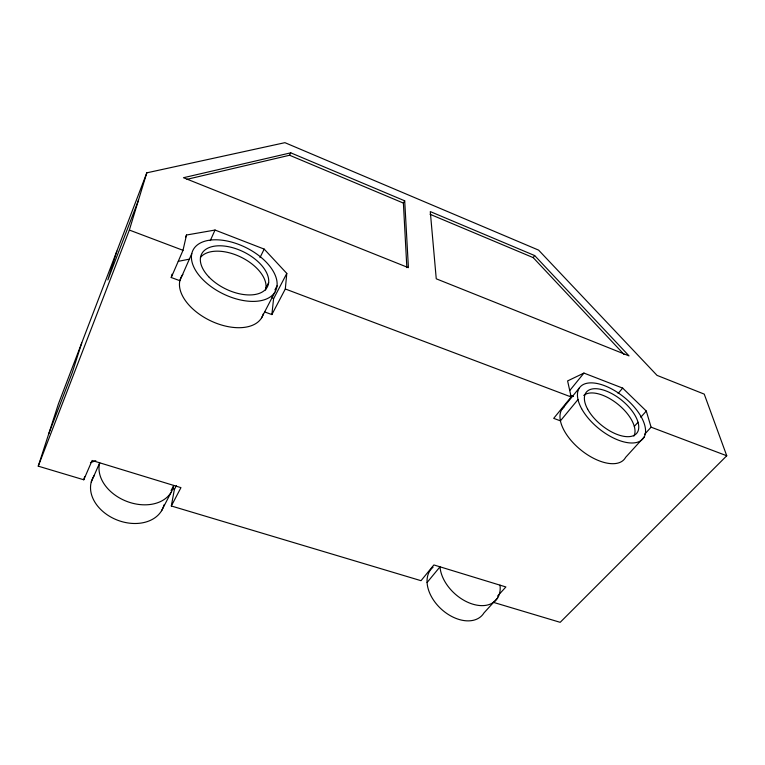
<?xml version="1.0" encoding="UTF-8"?>
<svg xmlns="http://www.w3.org/2000/svg" width="765" height="765" viewBox="0 0 765 765"><rect width="100%" height="100%" fill="white"/><g stroke="black" fill="none" stroke-linecap="round" stroke-linejoin="round"><path stroke-width="1.15" d="M264.738 311.957L271.871 314.578L285.316 288.979L286.789 273.411L264.183 249.103L215.032 230.045L186.507 235.018L185.579 237.179M271.871 314.578L273.564 298.847L286.789 273.411M497.527 596.145L505.885 586.956L433.879 564.943L421.018 580.692L171.322 505.981L174.344 489.6L176.457 485.526M191.776 253.636L179.871 280.698L171.236 277.523L183.007 250.318L186.507 235.018M171.236 277.523L172.029 274.205M493.349 602.332L560.181 622.327L726.75 455.758L704.24 394.118L657.03 375.376L538.598 250.117L284.924 142.672L146.804 172.833L58.484 403.719L38.25 466.162L83.777 479.779L84.686 476.509M38.25 466.162L129.352 230.055L146.804 172.833M116.844 251.159L107.846 279.914L138.417 200.334M81.759 342.883L72.226 372.67L48.692 433.937M83.777 479.779L92.125 460.492L180.951 487.64L171.322 505.981M91.255 482.017L99.708 462.806A38.843 28.238 21.9 0 0 130.327 502.615A38.843 28.238 21.9 0 0 173.732 485.431L171.083 490.547M210.279 240.602L215.032 230.045M186.985 179.326L289.591 155.247L290.748 152.828L404.704 200.812L408.414 267.664L183.476 177.719L290.748 152.828M259.976 257.642L264.183 249.103M265.952 287.936L268.639 282.677M274.903 289.964L277.035 285.852M161.597 510.704L171.15 492.277M261.487 318.03L274.884 292.201A46.053 25.8 26.2 0 0 225.818 240.765A46.053 25.8 26.2 0 0 202.103 278.814A46.053 25.8 26.2 0 0 274.884 292.201M406.856 267.664L403.394 203.079L404.704 200.812M430.045 214.277L533.195 257.623L534.649 255.548L629.021 355.888L436.251 278.804L430.284 211.589L534.649 255.548M569.877 390.389L583.934 373.081L622.672 388.104L646.291 411.054L651.091 427.176L726.75 455.758M583.934 373.081L567.601 380.922L571.159 396.978L553.688 418.359L560.429 420.846L577.996 399.56M562.112 409.026L579.43 387.855M427.08 582.5L440.009 566.817A34.961 22.893 42.2 0 0 472.694 604.14A34.961 22.893 42.2 0 0 500.014 585.158M618.12 393.43L622.672 388.104M640.802 417.212L646.291 411.054M634.319 426.392L638.02 422.242M644.685 434.233L651.091 427.176M497.699 597.828L483.949 612.937A34.425 23.055 42.6 0 1 441.644 609.428A34.425 23.055 42.6 0 1 433.057 567.238M644.216 436.93L625.588 457.394A39.99 20.588 39.4 0 1 580.233 449.466A39.99 20.588 39.4 0 1 564.331 406.693M90.442 462.634L95.845 460.721M178.293 261.343L189.596 259.106M570.202 395.276L573.482 396.519M129.352 230.055L183.007 250.318M285.316 288.979L571.159 396.978M289.591 155.247L403.394 203.079M533.195 257.623L624.077 354.463M271.986 297.126L273.564 298.847M172.852 487.745L174.344 489.6M263.284 313.851A45.116 26.259 25.8 0 1 209.897 320.468A45.116 26.259 25.8 0 1 182.835 274.463M200.411 257.509A36.605 20.665 26.1 0 1 241.491 257.394A36.605 20.665 26.1 0 1 265.512 290.069M583.762 395.476A32.388 16.142 39.2 0 1 618.015 404.322A32.388 16.142 39.2 0 1 633.879 436.107M163.978 504.871A38.193 28.343 21.3 0 1 115.811 519.492A38.193 28.343 21.3 0 1 94.42 475.266M208.702 276.758A36.758 20.588 26.2 0 0 266.861 287.736A36.758 20.588 26.2 0 0 228.008 246.607A36.758 20.588 26.2 0 0 208.702 276.758M581.62 408.692A40.727 20.139 39.1 0 0 640.611 440.822A40.727 20.139 39.1 0 0 612.277 389.27A40.727 20.139 39.1 0 0 581.62 408.692M587.644 409.17A32.513 16.065 39.1 0 0 634.721 435.008A32.513 16.065 39.1 0 0 612.344 393.899A32.513 16.065 39.1 0 0 587.644 409.17"/></g></svg>
